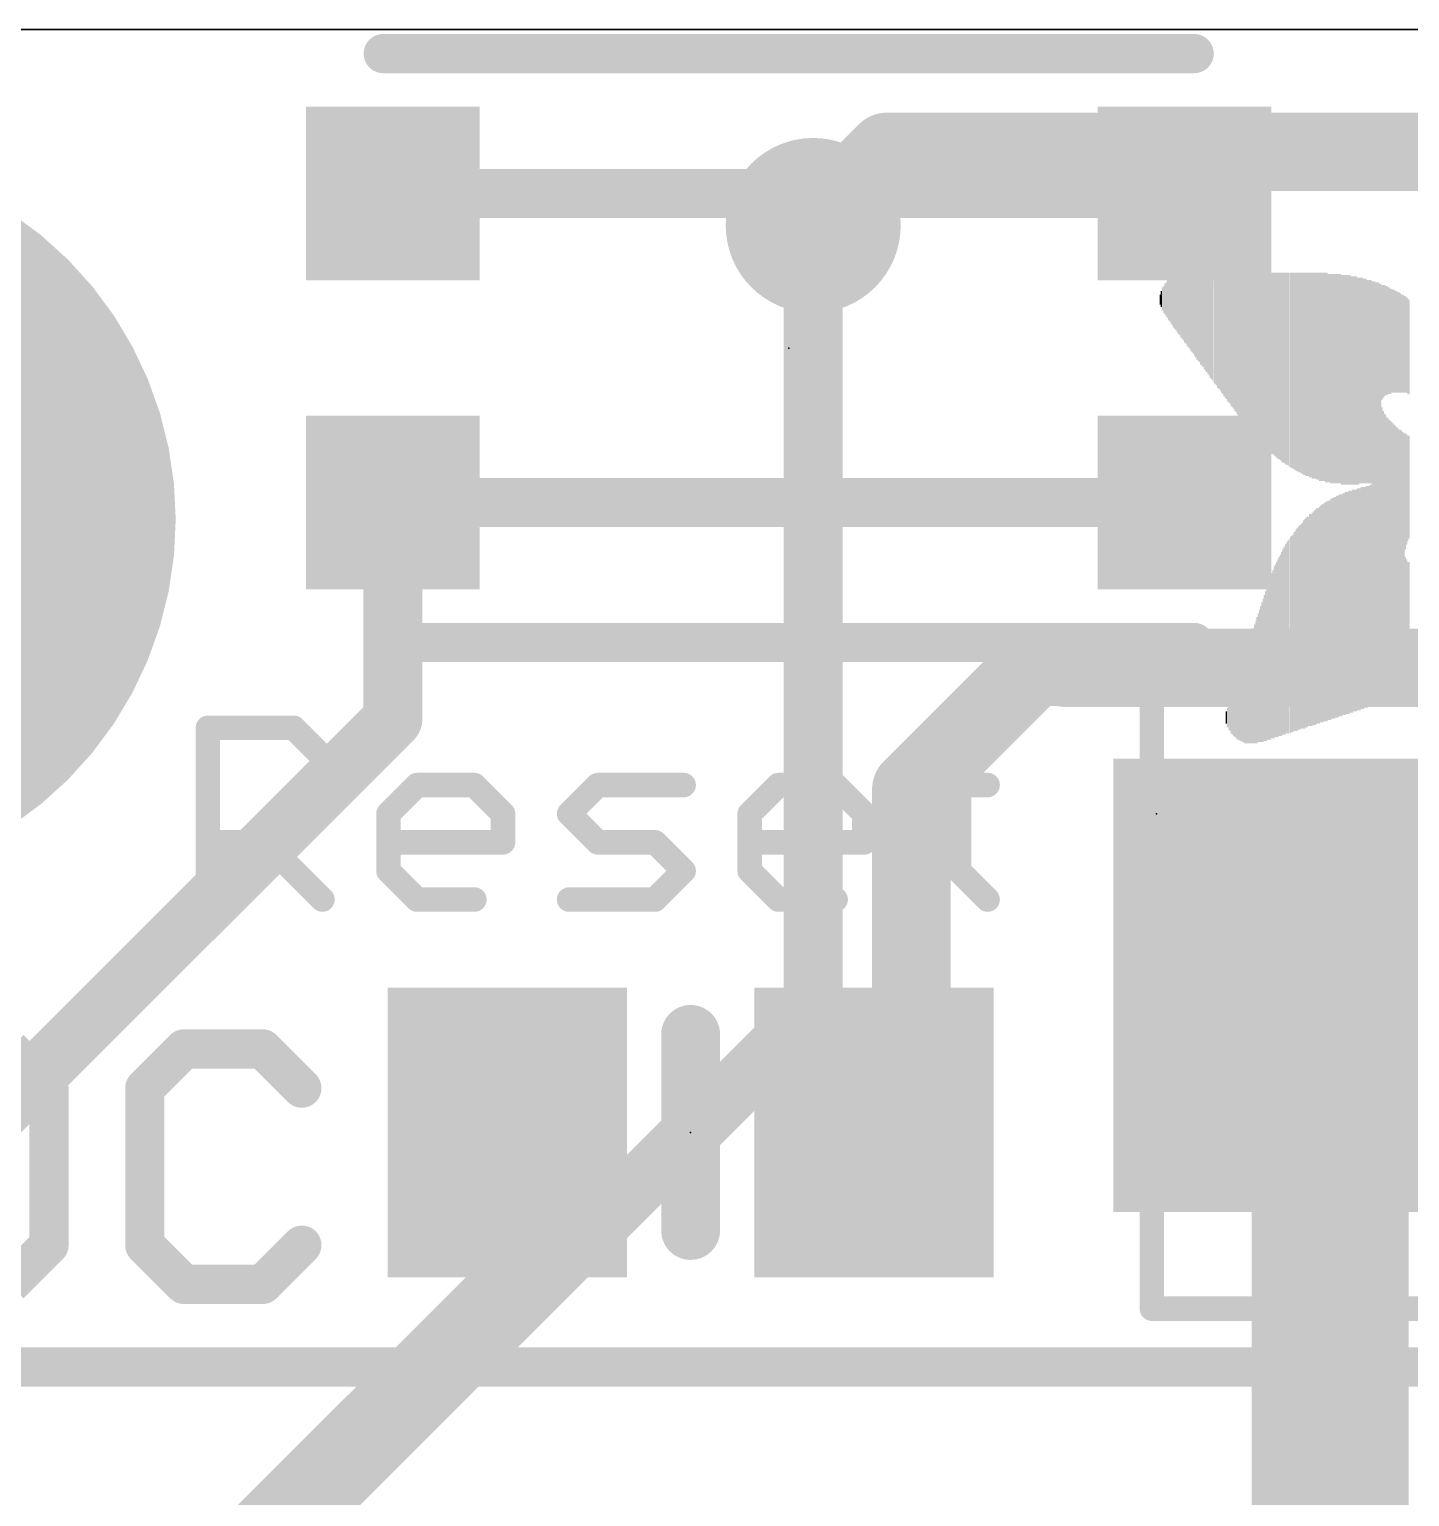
# Model space of a CAD drawing. Extents: x -3.2 to 50.9, y 0 to 22.9.
# Drawn here: x 3.69 to 10.84, y 15.26 to 22.86 of the extents above; entities that cross this region are included whole.
import ezdxf

# ---------------------------------------------------------------- set-up
doc = ezdxf.new("R2010")
doc.units = 0
for name, color, linetype in [('1', 12, 'CONTINUOUS'), ('16', 5, 'CONTINUOUS'), ('17', 110, 'CONTINUOUS'), ('18', 110, 'CONTINUOUS'), ('20', 4, 'CONTINUOUS'), ('21', 40, 'CONTINUOUS'), ('22', 6, 'CONTINUOUS'), ('23', 53, 'CONTINUOUS'), ('24', 53, 'CONTINUOUS')]:
    doc.layers.add(name, color=color, linetype=linetype)

# ---------------------------------------------------------------- blocks, each defined once
blk = doc.blocks.new('RECT')
blk.add_solid([(-0.5, -0.5), (0.5, -0.5), (-0.5, 0.5), (0.5, 0.5)])
blk = doc.blocks.new('ROUNDP')
at = {"const_width": 0.5}
blk.add_lwpolyline([(0, -0.25, 1), (0, 0.25, 1), (0, -0.25)], format="xyb", dxfattribs=at)
blk = doc.blocks.new('ROUNDV')
at = {"const_width": 0.5}
blk.add_lwpolyline([(0, -0.25, 1), (0, 0.25, 1), (0, -0.25)], format="xyb", dxfattribs=at)

msp = doc.modelspace()

# ---------------------------------------------------------------- linework, layer by layer
at = {"layer": '1'}
for points, const_width in [([(5.57, 22.009), (7.747, 22.009)], 0.254), ([(7.747, 22.009), (7.747, 21.844)], 0.3048), ([(9.67, 22.009), (7.747, 22.009)], 0.254), ([(9.868, 22.009), (9.67, 22.009)], 0.3048), ([(5.57, 19.286), (5.57, 20.409)], 0.3048), ([(5.57, 20.409), (9.67, 20.409)], 0.254), ([(8.255, 18.923), (8.89, 19.558)], 0.4064), ([(8.89, 19.558), (9.0463, 19.558)], 0.4064), ([(9.0463, 19.558), (9.0517, 19.5526)], 0.4064), ([(9.0517, 19.5526), (11.6551, 19.5526)], 0.4064), ([(1.905, 15.621), (5.57, 19.286)], 0.3048), ([(8.255, 17.338), (8.255, 18.923)], 0.4064), ([(10.425, 17.906), (10.426, 17.907)], 0.8128), ([(10.425, 11.43), (10.425, 17.906)], 0.8128), ([(8.062, 17.145), (8.255, 17.338)], 0.4064), ([(6.162, 17.145), (6.162, 16.322)], 0.4064), ([(4.064, 14.224), (6.162, 16.322)], 0.4064)]:
    msp.add_lwpolyline(points, dxfattribs=dict(at, const_width=const_width))
for points, const_width in [([(5.57, 22.0725, 1), (5.57, 21.9455)], 0.127), ([(7.8232, 22.009, 1), (7.6708, 22.009)], 0.1524), ([(7.747, 22.0725, 1), (7.747, 21.9455)], 0.127), ([(7.747, 21.9455, 1), (7.747, 22.0725)], 0.127), ([(9.67, 22.0852, 1), (9.67, 21.9328)], 0.1524), ([(9.67, 21.9455, 1), (9.67, 22.0725)], 0.127), ([(9.868, 21.9328, 1), (9.868, 22.0852)], 0.1524), ([(7.6708, 21.844, 1), (7.8232, 21.844)], 0.1524), ([(5.6462, 20.409, 1), (5.4938, 20.409)], 0.1524), ([(5.57, 20.4725, 1), (5.57, 20.3455)], 0.127), ([(9.67, 20.3455, 1), (9.67, 20.4725)], 0.127), ([(8.89, 19.6596, 1), (8.89, 19.4564)], 0.2032), ([(8.9618, 19.4862, 1), (8.8182, 19.6298)], 0.2032), ([(9.1181, 19.6298, 1), (8.9744, 19.4862)], 0.2032), ([(9.0517, 19.6542, 1), (9.0517, 19.451)], 0.2032), ([(8.9798, 19.4808, 1), (9.1235, 19.6244)], 0.2032), ([(9.0463, 19.4564, 1), (9.0463, 19.6596)], 0.2032), ([(5.6239, 19.2321, 1), (5.5161, 19.3399)], 0.1524), ([(5.4938, 19.286, 1), (5.6462, 19.286)], 0.1524), ([(8.3566, 18.923, 1), (8.1534, 18.923)], 0.2032), ([(8.1832, 18.9948, 1), (8.3268, 18.8512)], 0.2032), ([(10.6282, 17.906, 1), (10.2218, 17.906)], 0.4064), ([(10.2813, 18.0497, 1), (10.5687, 17.7623)], 0.4064), ([(10.5697, 17.7633, 1), (10.2823, 18.0507)], 0.4064), ([(8.3268, 17.2662, 1), (8.1832, 17.4098)], 0.2032), ([(8.1534, 17.338, 1), (8.3566, 17.338)], 0.2032), ([(6.2636, 17.145, 1), (6.0604, 17.145)], 0.2032), ([(7.9902, 17.2168, 1), (8.1338, 17.0732)], 0.2032), ([(6.2338, 16.2502, 1), (6.0902, 16.3938)], 0.2032), ([(6.0604, 16.322, 1), (6.2636, 16.322)], 0.2032)]:
    msp.add_lwpolyline(points, format="xyb", dxfattribs=dict(at, const_width=const_width))
at = {"layer": '16'}
for points, const_width in [([(8.128, 22.225), (7.747, 21.844)], 0.4064), ([(12.4024, 22.225), (8.128, 22.225)], 0.4064), ([(7.747, 17.7775), (7.747, 21.844)], 0.3048), ([(4.175, 14.2055), (7.747, 17.7775)], 0.3048)]:
    msp.add_lwpolyline(points, dxfattribs=dict(at, const_width=const_width))
for points, const_width in [([(8.128, 22.3266, 1), (8.128, 22.1234)], 0.2032), ([(8.1998, 22.1532, 1), (8.0562, 22.2968)], 0.2032), ([(7.6752, 21.9158, 1), (7.8188, 21.7722)], 0.2032), ([(7.8232, 21.844, 1), (7.6708, 21.844)], 0.1524), ([(7.8009, 17.7236, 1), (7.6931, 17.8313)], 0.1524), ([(7.6708, 17.7775, 1), (7.8232, 17.7775)], 0.1524)]:
    msp.add_lwpolyline(points, format="xyb", dxfattribs=dict(at, const_width=const_width))
at = {"layer": '20'}
for p, q in [((2.54, 22.86), (48.26, 22.86)), ((48.26, 22.86), (2.54, 22.86))]:
    msp.add_line(p, q, dxfattribs=at)
at = {"layer": '21'}
for points, const_width in [([(5.52, 22.7344), (9.72, 22.7344)], 0.2032), ([(9.72, 19.6836), (5.52, 19.6836)], 0.2032), ([(9.501, 16.232), (9.501, 19.582)], 0.127), ([(9.501, 19.582), (12.851, 19.582)], 0.127), ([(4.6116, 18.3515), (4.6116, 19.2413)], 0.127), ([(4.6116, 19.2413), (5.0565, 19.2413)], 0.127), ([(5.0565, 19.2413), (5.2048, 19.093)], 0.127), ([(5.2048, 19.093), (5.2048, 18.7964)], 0.127), ([(8.502, 19.093), (8.502, 18.4998)], 0.127), ([(5.5471, 18.7964), (5.6954, 18.9447)], 0.127), ([(5.6954, 18.9447), (5.992, 18.9447)], 0.127), ([(5.992, 18.9447), (6.1403, 18.7964)], 0.127), ([(6.4827, 18.7964), (6.631, 18.9447)], 0.127), ([(6.631, 18.9447), (7.0758, 18.9447)], 0.127), ([(7.4182, 18.7964), (7.5665, 18.9447)], 0.127), ([(7.5665, 18.9447), (7.8631, 18.9447)], 0.127), ([(7.8631, 18.9447), (8.0114, 18.7964)], 0.127), ([(8.3537, 18.9447), (8.6503, 18.9447)], 0.127), ([(5.2048, 18.7964), (5.0565, 18.6481)], 0.127), ([(5.5471, 18.4998), (5.5471, 18.7964)], 0.127), ([(6.1403, 18.7964), (6.1403, 18.6481)], 0.127), ([(6.631, 18.6481), (6.4827, 18.7964)], 0.127), ([(7.4182, 18.4998), (7.4182, 18.7964)], 0.127), ([(8.0114, 18.7964), (8.0114, 18.6481)], 0.127), ([(5.0565, 18.6481), (4.6116, 18.6481)], 0.127), ([(4.9082, 18.6481), (5.2048, 18.3515)], 0.127), ([(6.1403, 18.6481), (5.5471, 18.6481)], 0.127), ([(6.9275, 18.6481), (6.631, 18.6481)], 0.127), ([(7.0758, 18.4998), (6.9275, 18.6481)], 0.127), ([(8.0114, 18.6481), (7.4182, 18.6481)], 0.127), ([(5.6954, 18.3515), (5.5471, 18.4998)], 0.127), ([(6.9275, 18.3515), (7.0758, 18.4998)], 0.127), ([(7.5665, 18.3515), (7.4182, 18.4998)], 0.127), ([(8.502, 18.4998), (8.6503, 18.3515)], 0.127), ([(5.992, 18.3515), (5.6954, 18.3515)], 0.127), ([(6.4827, 18.3515), (6.9275, 18.3515)], 0.127), ([(7.8631, 18.3515), (7.5665, 18.3515)], 0.127), ([(7.112, 16.637), (7.112, 17.653)], 0.3048), ([(3.7885, 17.3745), (3.5852, 17.5778)], 0.2032), ([(4.4881, 17.5778), (4.2848, 17.3745)], 0.2032), ([(4.8949, 17.5778), (4.4881, 17.5778)], 0.2032), ([(5.0983, 17.3745), (4.8949, 17.5778)], 0.2032), ([(3.7885, 16.561), (3.7885, 17.3745)], 0.2032), ([(4.2848, 17.3745), (4.2848, 16.561)], 0.2032), ([(3.5852, 16.3576), (3.7885, 16.561)], 0.2032), ([(4.2848, 16.561), (4.4881, 16.3576)], 0.2032), ([(4.8949, 16.3576), (5.0983, 16.561)], 0.2032), ([(4.4881, 16.3576), (4.8949, 16.3576)], 0.2032), ([(12.851, 16.232), (9.501, 16.232)], 0.127), ([(0.125, 15.93), (11.025, 15.93)], 0.2032)]:
    msp.add_lwpolyline(points, dxfattribs=dict(at, const_width=const_width))
for points, const_width in [([(5.52, 22.7852, 1), (5.52, 22.6836)], 0.1016), ([(9.72, 22.6836, 1), (9.72, 22.7852)], 0.1016), ([(5.52, 19.7344, 1), (5.52, 19.6328)], 0.1016), ([(9.72, 19.6328, 1), (9.72, 19.7344)], 0.1016), ([(9.5328, 19.582, 1), (9.4693, 19.582)], 0.0635), ([(9.501, 19.6137, 1), (9.501, 19.5503)], 0.0635), ([(4.6116, 19.273, 1), (4.6116, 19.2095)], 0.0635), ([(4.6434, 19.2413, 1), (4.5799, 19.2413)], 0.0635), ([(5.079, 19.2637, 1), (5.034, 19.2188)], 0.0635), ([(5.0565, 19.2095, 1), (5.0565, 19.273)], 0.0635), ([(5.2365, 19.093, 1), (5.173, 19.093)], 0.0635), ([(5.1823, 19.0705, 1), (5.2272, 19.1154)], 0.0635), ([(8.5337, 19.093, 1), (8.4702, 19.093)], 0.0635), ([(5.6954, 18.9764, 1), (5.6954, 18.9129)], 0.0635), ([(5.7179, 18.9222, 1), (5.673, 18.9671)], 0.0635), ([(6.0145, 18.9671, 1), (5.9696, 18.9222)], 0.0635), ([(5.992, 18.9129, 1), (5.992, 18.9764)], 0.0635), ([(6.631, 18.9764, 1), (6.631, 18.9129)], 0.0635), ([(6.6534, 18.9222, 1), (6.6085, 18.9671)], 0.0635), ([(7.0758, 18.9129, 1), (7.0758, 18.9764)], 0.0635), ([(7.5665, 18.9764, 1), (7.5665, 18.9129)], 0.0635), ([(7.5889, 18.9222, 1), (7.544, 18.9671)], 0.0635), ([(7.8855, 18.9671, 1), (7.8406, 18.9222)], 0.0635), ([(7.8631, 18.9129, 1), (7.8631, 18.9764)], 0.0635), ([(8.3537, 18.9764, 1), (8.3537, 18.9129)], 0.0635), ([(8.6503, 18.9129, 1), (8.6503, 18.9764)], 0.0635), ([(5.2272, 18.7739, 1), (5.1823, 18.8188)], 0.0635), ([(5.5789, 18.7964, 1), (5.5154, 18.7964)], 0.0635), ([(6.1721, 18.7964, 1), (6.1086, 18.7964)], 0.0635), ([(6.5051, 18.8188, 1), (6.4602, 18.7739)], 0.0635), ([(7.4499, 18.7964, 1), (7.3864, 18.7964)], 0.0635), ([(8.0431, 18.7964, 1), (7.9796, 18.7964)], 0.0635), ([(5.173, 18.7964, 1), (5.2365, 18.7964)], 0.0635), ([(5.5247, 18.8188, 1), (5.5696, 18.7739)], 0.0635), ([(6.1179, 18.7739, 1), (6.1628, 18.8188)], 0.0635), ([(6.4602, 18.8188, 1), (6.5051, 18.7739)], 0.0635), ([(7.3957, 18.8188, 1), (7.4406, 18.7739)], 0.0635), ([(7.9889, 18.7739, 1), (8.0338, 18.8188)], 0.0635), ([(4.6116, 18.6798, 1), (4.6116, 18.6163)], 0.0635), ([(4.9307, 18.6705, 1), (4.8858, 18.6256)], 0.0635), ([(5.034, 18.6705, 1), (5.079, 18.6256)], 0.0635), ([(5.0565, 18.6163, 1), (5.0565, 18.6798)], 0.0635), ([(5.5471, 18.6798, 1), (5.5471, 18.6163)], 0.0635), ([(6.1403, 18.6163, 1), (6.1403, 18.6798)], 0.0635), ([(6.631, 18.6798, 1), (6.631, 18.6163)], 0.0635), ([(6.6085, 18.6256, 1), (6.6534, 18.6705)], 0.0635), ([(6.95, 18.6705, 1), (6.9051, 18.6256)], 0.0635), ([(6.9275, 18.6163, 1), (6.9275, 18.6798)], 0.0635), ([(7.4182, 18.6798, 1), (7.4182, 18.6163)], 0.0635), ([(8.0114, 18.6163, 1), (8.0114, 18.6798)], 0.0635), ([(6.1086, 18.6481, 1), (6.1721, 18.6481)], 0.0635), ([(7.9796, 18.6481, 1), (8.0431, 18.6481)], 0.0635), ([(5.5696, 18.5222, 1), (5.5247, 18.4773)], 0.0635), ([(7.0534, 18.4773, 1), (7.0983, 18.5222)], 0.0635), ([(7.0983, 18.4773, 1), (7.0534, 18.5222)], 0.0635), ([(7.4406, 18.5222, 1), (7.3957, 18.4773)], 0.0635), ([(8.5244, 18.5222, 1), (8.4795, 18.4773)], 0.0635), ([(5.5154, 18.4998, 1), (5.5789, 18.4998)], 0.0635), ([(7.3864, 18.4998, 1), (7.4499, 18.4998)], 0.0635), ([(8.4702, 18.4998, 1), (8.5337, 18.4998)], 0.0635), ([(5.1823, 18.329, 1), (5.2272, 18.374)], 0.0635), ([(5.6954, 18.3833, 1), (5.6954, 18.3198)], 0.0635), ([(5.673, 18.329, 1), (5.7179, 18.374)], 0.0635), ([(5.992, 18.3198, 1), (5.992, 18.3833)], 0.0635), ([(6.4827, 18.3833, 1), (6.4827, 18.3198)], 0.0635), ([(6.9051, 18.374, 1), (6.95, 18.329)], 0.0635), ([(6.9275, 18.3198, 1), (6.9275, 18.3833)], 0.0635), ([(7.5665, 18.3833, 1), (7.5665, 18.3198)], 0.0635), ([(7.544, 18.329, 1), (7.5889, 18.374)], 0.0635), ([(7.8631, 18.3198, 1), (7.8631, 18.3833)], 0.0635), ([(8.6278, 18.329, 1), (8.6727, 18.374)], 0.0635), ([(4.5799, 18.3515, 1), (4.6434, 18.3515)], 0.0635), ([(7.1882, 17.653, 1), (7.0358, 17.653)], 0.1524), ([(4.4881, 17.6286, 1), (4.4881, 17.527)], 0.1016), ([(4.5241, 17.5419, 1), (4.4522, 17.6138)], 0.1016), ([(4.9308, 17.6138, 1), (4.859, 17.5419)], 0.1016), ([(4.8949, 17.527, 1), (4.8949, 17.6286)], 0.1016), ([(3.8393, 17.3745, 1), (3.7377, 17.3745)], 0.1016), ([(3.7526, 17.3385, 1), (3.8245, 17.4104)], 0.1016), ([(4.3356, 17.3745, 1), (4.234, 17.3745)], 0.1016), ([(4.2489, 17.4104, 1), (4.3207, 17.3385)], 0.1016), ([(5.0623, 17.3385, 1), (5.1342, 17.4104)], 0.1016), ([(3.8245, 16.5251, 1), (3.7526, 16.5969)], 0.1016), ([(4.3207, 16.5969, 1), (4.2489, 16.5251)], 0.1016), ([(5.1342, 16.5251, 1), (5.0623, 16.5969)], 0.1016), ([(7.0358, 16.637, 1), (7.1882, 16.637)], 0.1524), ([(3.7377, 16.561, 1), (3.8393, 16.561)], 0.1016), ([(4.234, 16.561, 1), (4.3356, 16.561)], 0.1016), ([(4.4881, 16.4084, 1), (4.4881, 16.3068)], 0.1016), ([(4.4522, 16.3217, 1), (4.5241, 16.3935)], 0.1016), ([(4.859, 16.3935, 1), (4.9308, 16.3217)], 0.1016), ([(4.8949, 16.3068, 1), (4.8949, 16.4084)], 0.1016), ([(9.501, 16.2637, 1), (9.501, 16.2003)], 0.0635), ([(9.4693, 16.232, 1), (9.5328, 16.232)], 0.0635)]:
    msp.add_lwpolyline(points, format="xyb", dxfattribs=dict(at, const_width=const_width))
at = {"layer": '23'}
for p in [(7.62, 21.209), (7.112, 17.145)]:
    msp.add_point(p, dxfattribs=at)
at = {"layer": '24'}
msp.add_point((9.525, 18.796), dxfattribs=at)

# ---------------------------------------------------------------- block references
at = {"layer": '1', "xscale": 0.9, "yscale": 0.9}
for p in [(5.57, 22.009), (9.67, 22.009), (5.57, 20.409), (9.67, 20.409)]:
    msp.add_blockref('RECT', p, dxfattribs=at)
at = {"layer": '1'}
for p, xscale, yscale, rotation in [((10.426, 17.907), 2.35, 2.25, 90), ((6.162, 17.145), 1.24, 1.5, 180), ((8.062, 17.145), 1.24, 1.5, 180)]:
    msp.add_blockref('RECT', p, dxfattribs=dict(at, xscale=xscale, yscale=yscale, rotation=rotation))
at = {"layer": '17', "xscale": 3.81, "yscale": 3.81}
msp.add_blockref('ROUNDP', (2.54, 20.32), dxfattribs=at)
msp.add_blockref('ROUNDP', (2.54, 20.32), dxfattribs=at)
at = {"layer": '18', "xscale": 0.9064, "yscale": 0.9064}
msp.add_blockref('ROUNDV', (7.747, 21.844), dxfattribs=at)
msp.add_blockref('ROUNDV', (7.747, 21.844), dxfattribs=at)
at = {"layer": '22', "rotation": 90}
for p, xscale, yscale in [((9.6393, 21.4376), 0.3112, 0.0064), ((9.6456, 21.4345), 0.3175, 0.0063), ((9.652, 21.4281), 0.3302, 0.0064), ((9.6584, 21.4249), 0.3366, 0.0063), ((9.6647, 21.4249), 0.3492, 0.0064), ((9.6711, 21.4185), 0.3619, 0.0063), ((9.6774, 21.4154), 0.3683, 0.0064), ((9.6837, 21.409), 0.381, 0.0063), ((9.6901, 21.4059), 0.3873, 0.0064), ((9.6965, 21.4027), 0.3937, 0.0063), ((9.7028, 21.3963), 0.4064, 0.0064), ((9.7092, 21.3932), 0.4127, 0.0063), ((9.7155, 21.39), 0.4191, 0.0064), ((9.7218, 21.3836), 0.4318, 0.0063), ((9.7282, 21.3804), 0.4381, 0.0064), ((9.7346, 21.3741), 0.4508, 0.0063), ((9.7409, 21.3709), 0.4572, 0.0064), ((9.7473, 21.3678), 0.4635, 0.0063), ((9.7536, 21.3614), 0.4762, 0.0064), ((9.7599, 21.3582), 0.4826, 0.0063), ((9.7663, 21.3551), 0.4889, 0.0064), ((9.7727, 21.3487), 0.5016, 0.0063), ((9.779, 21.3455), 0.508, 0.0064), ((9.7854, 21.3423), 0.5143, 0.0063), ((9.7917, 21.336), 0.527, 0.0064), ((9.798, 21.3328), 0.5334, 0.0063), ((9.8044, 21.3265), 0.5461, 0.0064), ((9.8108, 21.3233), 0.5524, 0.0063), ((9.8171, 21.3201), 0.5588, 0.0064), ((9.8235, 21.3138), 0.5715, 0.0063), ((9.8298, 21.3106), 0.5778, 0.0064), ((9.8361, 21.3074), 0.5842, 0.0063), ((9.8425, 21.3011), 0.5969, 0.0064), ((9.8489, 21.2979), 0.6032, 0.0063), ((9.8552, 21.2947), 0.6096, 0.0064), ((9.8616, 21.2884), 0.6223, 0.0063), ((9.8679, 21.2852), 0.6286, 0.0064), ((9.8742, 21.2789), 0.6413, 0.0063), ((9.8806, 21.2757), 0.6477, 0.0064), ((9.887, 21.2725), 0.654, 0.0063), ((9.8933, 21.2661), 0.6667, 0.0064), ((9.8997, 21.263), 0.6731, 0.0063), ((9.906, 21.2598), 0.6794, 0.0064), ((9.9123, 21.2535), 0.6921, 0.0063), ((9.9187, 21.2503), 0.6985, 0.0064), ((9.9251, 21.2471), 0.7048, 0.0063), ((9.9314, 21.2408), 0.7175, 0.0064), ((9.9378, 21.2376), 0.7239, 0.0063), ((9.9441, 21.2312), 0.7366, 0.0064), ((9.9505, 21.228), 0.7429, 0.0063), ((9.9568, 21.2248), 0.7493, 0.0064), ((9.9632, 21.2185), 0.762, 0.0063), ((9.9695, 21.2154), 0.7683, 0.0064), ((9.9759, 21.2122), 0.7747, 0.0063), ((9.9822, 21.2058), 0.7874, 0.0064), ((9.9886, 21.2027), 0.7937, 0.0063), ((9.9949, 21.1995), 0.8001, 0.0064), ((10.0013, 21.1931), 0.8128, 0.0063), ((10.0076, 21.1899), 0.8191, 0.0064), ((10.014, 21.1867), 0.8255, 0.0063), ((10.0203, 21.1836), 0.8318, 0.0064), ((10.0267, 21.1773), 0.8445, 0.0063), ((10.033, 21.1741), 0.8509, 0.0064), ((10.0394, 21.1709), 0.8572, 0.0063), ((10.0457, 21.1677), 0.8636, 0.0064), ((10.0521, 21.1646), 0.8699, 0.0063), ((10.0584, 21.1614), 0.8763, 0.0064), ((10.0648, 21.1582), 0.8826, 0.0063), ((10.0711, 21.155), 0.889, 0.0064), ((10.0775, 21.1518), 0.8953, 0.0063), ((10.0838, 21.1486), 0.9017, 0.0064), ((10.0902, 21.1455), 0.908, 0.0063), ((10.0965, 21.1423), 0.9144, 0.0064), ((10.1029, 21.1392), 0.9207, 0.0063), ((10.1092, 21.136), 0.9271, 0.0064), ((10.1156, 21.1328), 0.9334, 0.0063), ((10.1219, 21.1296), 0.9398, 0.0064), ((10.1283, 21.1296), 0.9398, 0.0063), ((10.1346, 21.1265), 0.9461, 0.0064), ((10.141, 21.1233), 0.9525, 0.0063), ((10.1473, 21.1201), 0.9588, 0.0064), ((10.1537, 21.1169), 0.9652, 0.0063), ((10.16, 21.1169), 0.9652, 0.0064), ((10.1664, 21.1137), 0.9715, 0.0063), ((10.1727, 21.1105), 0.9779, 0.0064), ((10.1791, 21.1074), 0.9842, 0.0063), ((10.1854, 21.1074), 0.9842, 0.0064), ((10.1918, 21.1042), 0.9906, 0.0063), ((10.1981, 21.1011), 0.9969, 0.0064), ((10.2045, 21.1011), 0.9969, 0.0063), ((10.2108, 21.0979), 1.0033, 0.0064), ((10.2172, 21.0947), 1.0096, 0.0063), ((10.2235, 21.0947), 1.0096, 0.0064), ((10.2299, 21.0915), 1.016, 0.0063), ((10.2362, 21.0915), 1.016, 0.0064), ((10.2426, 21.0884), 1.0223, 0.0063), ((10.2489, 21.0852), 1.0287, 0.0064), ((10.2553, 21.0852), 1.0287, 0.0063), ((10.2616, 21.082), 1.035, 0.0064), ((10.268, 21.082), 1.035, 0.0063), ((10.2743, 21.0788), 1.0414, 0.0064), ((10.2806, 21.0788), 1.0414, 0.0063), ((10.287, 21.0756), 1.0477, 0.0064), ((10.2934, 21.0756), 1.0477, 0.0063), ((10.2997, 21.0724), 1.0541, 0.0064), ((10.3061, 21.0724), 1.0541, 0.0063), ((10.3124, 21.0724), 1.0541, 0.0064), ((10.3187, 21.0693), 1.0604, 0.0063), ((10.3251, 21.0693), 1.0604, 0.0064), ((10.3315, 21.0661), 1.0668, 0.0063), ((10.3378, 21.0661), 1.0668, 0.0064), ((10.3442, 21.0661), 1.0668, 0.0063), ((10.3505, 21.0661), 1.0668, 0.0064), ((10.3568, 21.063), 1.0731, 0.0063), ((10.3632, 21.063), 1.0731, 0.0064), ((10.3696, 21.0598), 1.0795, 0.0063), ((10.3759, 21.0598), 1.0795, 0.0064), ((10.3823, 21.0598), 1.0795, 0.0063), ((10.3886, 21.0598), 1.0795, 0.0064), ((10.3949, 21.0598), 1.0795, 0.0063), ((10.4013, 21.0566), 1.0858, 0.0064), ((10.4077, 21.0566), 1.0858, 0.0063), ((10.414, 21.0535), 1.0795, 0.0064), ((10.4204, 21.0535), 1.0795, 0.0063), ((10.4267, 21.0503), 1.0859, 0.0064), ((10.433, 21.0503), 1.0859, 0.0063), ((10.4394, 21.0503), 1.0859, 0.0064), ((10.4458, 21.0503), 1.0859, 0.0063), ((10.4521, 21.0503), 1.0859, 0.0064), ((10.4585, 21.0503), 1.0859, 0.0063), ((10.4648, 21.0503), 1.0859, 0.0064), ((10.4711, 21.0503), 1.0859, 0.0063), ((10.4775, 21.0503), 1.0859, 0.0064), ((9.5568, 21.463), 0.1206, 0.0063), ((9.5631, 21.4598), 0.1397, 0.0064), ((9.5694, 21.463), 0.1588, 0.0063), ((9.5758, 21.4598), 0.1778, 0.0064), ((9.5822, 21.463), 0.1968, 0.0063), ((9.5885, 21.4598), 0.2159, 0.0064), ((9.5949, 21.4598), 0.2286, 0.0063), ((9.6012, 21.4535), 0.2413, 0.0064), ((9.6075, 21.4535), 0.254, 0.0063), ((9.6139, 21.4472), 0.2667, 0.0064), ((9.6203, 21.4471), 0.2794, 0.0063), ((9.6266, 21.444), 0.2857, 0.0064), ((9.633, 21.4376), 0.2984, 0.0063), ((10.4839, 21.0439), 1.0858, 0.0063), ((10.4902, 21.0439), 1.0858, 0.0064), ((10.4966, 21.0439), 1.0858, 0.0063), ((10.5029, 21.0439), 1.0858, 0.0064), ((10.5092, 21.0439), 1.0858, 0.0063), ((10.5156, 21.0439), 1.0858, 0.0064), ((10.522, 21.0439), 1.0858, 0.0063), ((10.5283, 21.0439), 1.0858, 0.0064), ((10.5347, 21.0408), 1.0795, 0.0063), ((10.541, 21.0408), 1.0795, 0.0064), ((10.5473, 21.0408), 1.0795, 0.0063), ((10.5537, 21.0408), 1.0795, 0.0064), ((10.5601, 21.0408), 1.0795, 0.0063), ((10.5664, 21.0375), 1.0731, 0.0064), ((10.5728, 21.0375), 1.0731, 0.0063), ((10.5791, 21.0407), 1.0668, 0.0064), ((10.5854, 21.0407), 1.0668, 0.0063), ((10.5918, 21.0407), 1.0668, 0.0064), ((10.5982, 21.0375), 1.0605, 0.0063), ((10.6045, 21.0375), 1.0605, 0.0064), ((10.6109, 21.0375), 1.0605, 0.0063), ((10.6172, 21.0343), 1.0541, 0.0064), ((10.6235, 21.0343), 1.0541, 0.0063), ((10.6299, 21.0343), 1.0541, 0.0064), ((10.6363, 21.0343), 1.0541, 0.0063), ((10.6426, 20.4566), 2.1971, 0.0064), ((10.649, 20.4566), 2.1971, 0.0063), ((10.6553, 20.4566), 2.1971, 0.0064), ((10.6616, 20.4565), 2.1844, 0.0063), ((10.668, 20.4565), 2.1844, 0.0064), ((10.6744, 20.4565), 2.1844, 0.0063), ((10.6807, 20.4566), 2.1717, 0.0064), ((10.6871, 20.4566), 2.1717, 0.0063), ((10.6934, 21.2376), 0.5969, 0.0064), ((10.6997, 21.2439), 0.5842, 0.0063), ((10.7061, 21.2471), 0.5778, 0.0064), ((10.7125, 21.2471), 0.5652, 0.0063), ((10.7188, 21.2471), 0.5652, 0.0064), ((10.7252, 21.2471), 0.5524, 0.0063), ((10.7315, 21.2471), 0.5524, 0.0064), ((10.7378, 21.244), 0.5461, 0.0063), ((10.7442, 21.2471), 0.5398, 0.0064), ((9.5441, 21.4598), 0.0508, 0.0063), ((9.5504, 21.463), 0.0826, 0.0064), ((10.7506, 21.2439), 0.5334, 0.0063), ((10.7569, 21.2439), 0.5334, 0.0064), ((10.7633, 21.2408), 0.5271, 0.0063), ((10.7696, 21.2408), 0.5271, 0.0064), ((10.7759, 21.2376), 0.5207, 0.0063), ((10.7823, 21.2376), 0.5207, 0.0064), ((10.7887, 21.2344), 0.5144, 0.0063), ((10.795, 21.2312), 0.508, 0.0064), ((10.8014, 21.2312), 0.508, 0.0063), ((10.8077, 21.228), 0.5017, 0.0064), ((10.814, 21.228), 0.5017, 0.0063), ((10.8204, 21.2248), 0.4953, 0.0064), ((10.8268, 21.2186), 0.4953, 0.0063), ((10.8331, 21.2154), 0.4889, 0.0064), ((10.6934, 20.1359), 1.5303, 0.0064), ((10.6997, 20.1295), 1.505, 0.0063), ((10.7061, 20.1232), 1.4923, 0.0064), ((10.7125, 20.1199), 1.4859, 0.0063), ((10.7188, 20.1136), 1.4732, 0.0064), ((10.7252, 20.1136), 1.4605, 0.0063), ((10.7315, 20.1105), 1.4541, 0.0064), ((10.7378, 20.1105), 1.4415, 0.0063), ((10.7442, 20.1073), 1.4351, 0.0064), ((10.7506, 20.1041), 1.4288, 0.0063), ((10.7569, 20.1009), 1.4224, 0.0064), ((10.7633, 20.101), 1.4097, 0.0063), ((10.7696, 20.0978), 1.4033, 0.0064), ((10.7759, 20.0978), 1.3907, 0.0063), ((10.7823, 20.0946), 1.3843, 0.0064), ((10.7887, 20.0946), 1.3843, 0.0063), ((10.795, 20.0946), 1.3716, 0.0064), ((10.8014, 20.0914), 1.3652, 0.0063), ((10.8077, 20.0914), 1.3526, 0.0064), ((10.814, 20.4661), 0.6033, 0.0063), ((10.8204, 20.4756), 0.5715, 0.0064), ((10.8268, 20.482), 0.5461, 0.0063), ((10.8331, 20.4883), 0.5334, 0.0064), ((10.4711, 19.8755), 1.1494, 0.0063), ((10.4775, 19.8755), 1.1494, 0.0064), ((10.4839, 19.8755), 1.1494, 0.0063), ((10.4902, 19.8819), 1.1493, 0.0064), ((10.4966, 19.8819), 1.1493, 0.0063), ((10.5029, 19.885), 1.1557, 0.0064), ((10.5092, 19.8882), 1.1494, 0.0063), ((10.5156, 19.8882), 1.1494, 0.0064), ((10.522, 19.8913), 1.1557, 0.0063), ((10.5283, 19.8946), 1.1493, 0.0064), ((10.5347, 19.8946), 1.1493, 0.0063), ((10.541, 19.8978), 1.1557, 0.0064), ((10.5473, 19.9009), 1.1494, 0.0063), ((10.5537, 19.9009), 1.1494, 0.0064), ((10.5601, 19.9009), 1.1494, 0.0063), ((10.5664, 19.9073), 1.1493, 0.0064), ((10.5728, 19.9073), 1.1493, 0.0063), ((10.5791, 19.9073), 1.1493, 0.0064), ((10.5854, 19.9136), 1.1494, 0.0063), ((10.5918, 19.9136), 1.1494, 0.0064), ((10.5982, 19.9136), 1.1494, 0.0063), ((10.6045, 19.9168), 1.143, 0.0064), ((10.6109, 19.92), 1.1493, 0.0063), ((10.6172, 19.92), 1.1493, 0.0064), ((10.6235, 19.9231), 1.143, 0.0063), ((10.6299, 19.9263), 1.1494, 0.0064), ((10.6363, 19.9263), 1.1494, 0.0063), ((10.3505, 19.8152), 1.1176, 0.0064), ((10.3568, 19.8215), 1.1176, 0.0063), ((10.3632, 19.8215), 1.1176, 0.0064), ((10.3696, 19.8247), 1.124, 0.0063), ((10.3759, 19.8311), 1.1239, 0.0064), ((10.3823, 19.8343), 1.1303, 0.0063), ((10.3886, 19.8343), 1.1303, 0.0064), ((10.3949, 19.8406), 1.1303, 0.0063), ((10.4013, 19.8438), 1.1367, 0.0064), ((10.4077, 19.8438), 1.1367, 0.0063), ((10.414, 19.8501), 1.1366, 0.0064), ((10.4204, 19.8501), 1.1366, 0.0063), ((10.4267, 19.8533), 1.143, 0.0064), ((10.433, 19.8596), 1.143, 0.0063), ((10.4394, 19.8596), 1.143, 0.0064), ((10.4458, 19.8628), 1.1494, 0.0063), ((10.4521, 19.866), 1.143, 0.0064), ((10.4585, 19.8692), 1.1493, 0.0063), ((10.4648, 19.8692), 1.1493, 0.0064), ((10.2743, 19.7675), 1.0605, 0.0064), ((10.2806, 19.7707), 1.0668, 0.0063), ((10.287, 19.7771), 1.0795, 0.0064), ((10.2934, 19.7803), 1.0859, 0.0063), ((10.2997, 19.7866), 1.0858, 0.0064), ((10.3061, 19.7898), 1.0922, 0.0063), ((10.3124, 19.793), 1.0859, 0.0064), ((10.3187, 19.7993), 1.0986, 0.0063), ((10.3251, 19.7993), 1.0986, 0.0064), ((10.3315, 19.8025), 1.1049, 0.0063), ((10.3378, 19.8088), 1.1049, 0.0064), ((10.3442, 19.812), 1.1112, 0.0063), ((10.2172, 19.7199), 1.016, 0.0063), ((10.2235, 19.7263), 1.016, 0.0064), ((10.2299, 19.7294), 1.0223, 0.0063), ((10.2362, 19.739), 1.0287, 0.0064), ((10.2426, 19.7422), 1.0351, 0.0063), ((10.2489, 19.7485), 1.0478, 0.0064), ((10.2553, 19.7517), 1.0541, 0.0063), ((10.2616, 19.7581), 1.0541, 0.0064), ((10.268, 19.7612), 1.0604, 0.0063), ((10.1727, 19.6755), 0.9525, 0.0064), ((10.1791, 19.685), 0.9588, 0.0063), ((10.1854, 19.6913), 0.9715, 0.0064), ((10.1918, 19.6977), 0.9842, 0.0063), ((10.1981, 19.7041), 0.9843, 0.0064), ((10.2045, 19.7104), 0.997, 0.0063), ((10.2108, 19.7136), 1.0033, 0.0064), ((10.1346, 19.631), 0.889, 0.0064), ((10.141, 19.6406), 0.8953, 0.0063), ((10.1473, 19.6469), 0.908, 0.0064), ((10.1537, 19.6532), 0.9207, 0.0063), ((10.16, 19.6628), 0.9271, 0.0064), ((10.1664, 19.6691), 0.9398, 0.0063), ((10.814, 19.7707), 0.7112, 0.0063), ((10.8204, 19.7675), 0.6921, 0.0064), ((10.8268, 19.7612), 0.6794, 0.0063), ((10.8331, 19.7644), 0.6731, 0.0064), ((10.1092, 19.593), 0.8255, 0.0064), ((10.1156, 19.6025), 0.8445, 0.0063), ((10.1219, 19.6151), 0.8573, 0.0064), ((10.1283, 19.6215), 0.87, 0.0063), ((10.0838, 19.5517), 0.7557, 0.0064), ((10.0902, 19.5612), 0.7747, 0.0063), ((10.0965, 19.5707), 0.7938, 0.0064), ((10.1029, 19.5834), 0.8064, 0.0063), ((10.0584, 19.5104), 0.6858, 0.0064), ((10.0648, 19.5199), 0.7048, 0.0063), ((10.0711, 19.5295), 0.7239, 0.0064), ((10.0775, 19.5389), 0.7429, 0.0063), ((10.033, 19.4691), 0.616, 0.0064), ((10.0394, 19.4786), 0.635, 0.0063), ((10.0457, 19.4882), 0.6541, 0.0064), ((10.0521, 19.5008), 0.6667, 0.0063), ((10.0076, 19.4278), 0.5334, 0.0064), ((10.014, 19.4405), 0.5588, 0.0063), ((10.0203, 19.4501), 0.5779, 0.0064), ((10.0267, 19.4596), 0.5969, 0.0063), ((9.9822, 19.3929), 0.4636, 0.0064), ((9.9886, 19.4024), 0.4826, 0.0063), ((9.9949, 19.4088), 0.4953, 0.0064), ((10.0013, 19.4215), 0.5207, 0.0063), ((9.9568, 19.3612), 0.3747, 0.0064), ((9.9632, 19.3707), 0.3937, 0.0063), ((9.9695, 19.3739), 0.4127, 0.0064), ((9.9759, 19.3865), 0.4381, 0.0063), ((9.9314, 19.3326), 0.2794, 0.0064), ((9.9378, 19.3358), 0.2985, 0.0063), ((9.9441, 19.3453), 0.3302, 0.0064), ((9.9505, 19.3516), 0.3429, 0.0063), ((9.906, 19.3072), 0.1651, 0.0064), ((9.9123, 19.3103), 0.1969, 0.0063), ((9.9187, 19.3167), 0.2222, 0.0064), ((9.9251, 19.3231), 0.2477, 0.0063), ((9.887, 19.2945), 0.0635, 0.0063), ((9.8933, 19.2945), 0.1016, 0.0064), ((9.8997, 19.3009), 0.1397, 0.0063)]:
    msp.add_blockref('RECT', p, dxfattribs=dict(at, xscale=xscale, yscale=yscale))

doc.saveas('drawing.dxf')
